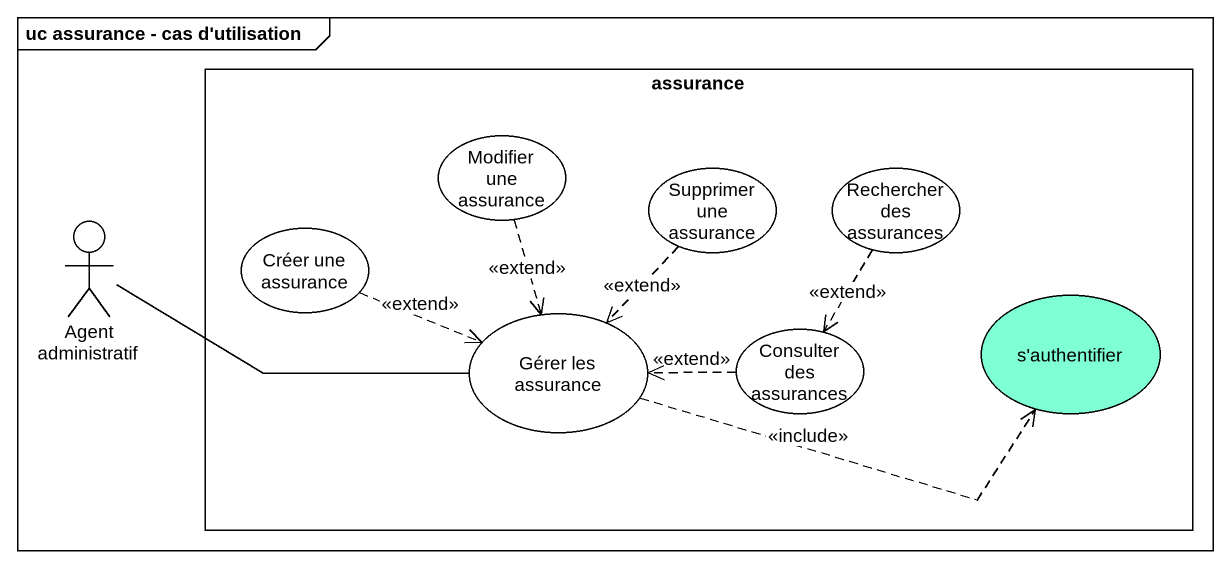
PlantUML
@startuml
mainframe uc assurance - cas d'utilisation
rectangle assurance {
  usecase "Modifier une assurance" as Modifier_une_assurance #FFFFFF
  usecase "Supprimer une assurance" as Supprimer_une_assurance #FFFFFF
  usecase "Rechercher des assurances" as Rechercher_des_assurances #FFFFFF
  usecase "Créer une assurance" as Créer_une_assurance #FFFFFF
  usecase "Gérer les assurance" as Gérer_les_assurance #FFFFFF
  usecase "Consulter des assurances" as Consulter_des_assurances #FFFFFF
  usecase "s'authentifier" as s_authentifier #7FFFD4
}
actor "Agent administratif" as Agent_administratif
Modifier_une_assurance ..> Gérer_les_assurance : <<extend>>
Supprimer_une_assurance ..> Gérer_les_assurance : <<extend>>
Rechercher_des_assurances ..> Consulter_des_assurances : <<extend>>
Agent_administratif -right- Gérer_les_assurance
Créer_une_assurance .right.> Gérer_les_assurance : <<extend>>
Gérer_les_assurance .right.> s_authentifier : <<include>>
Consulter_des_assurances .left.> Gérer_les_assurance : <<extend>>
@enduml
